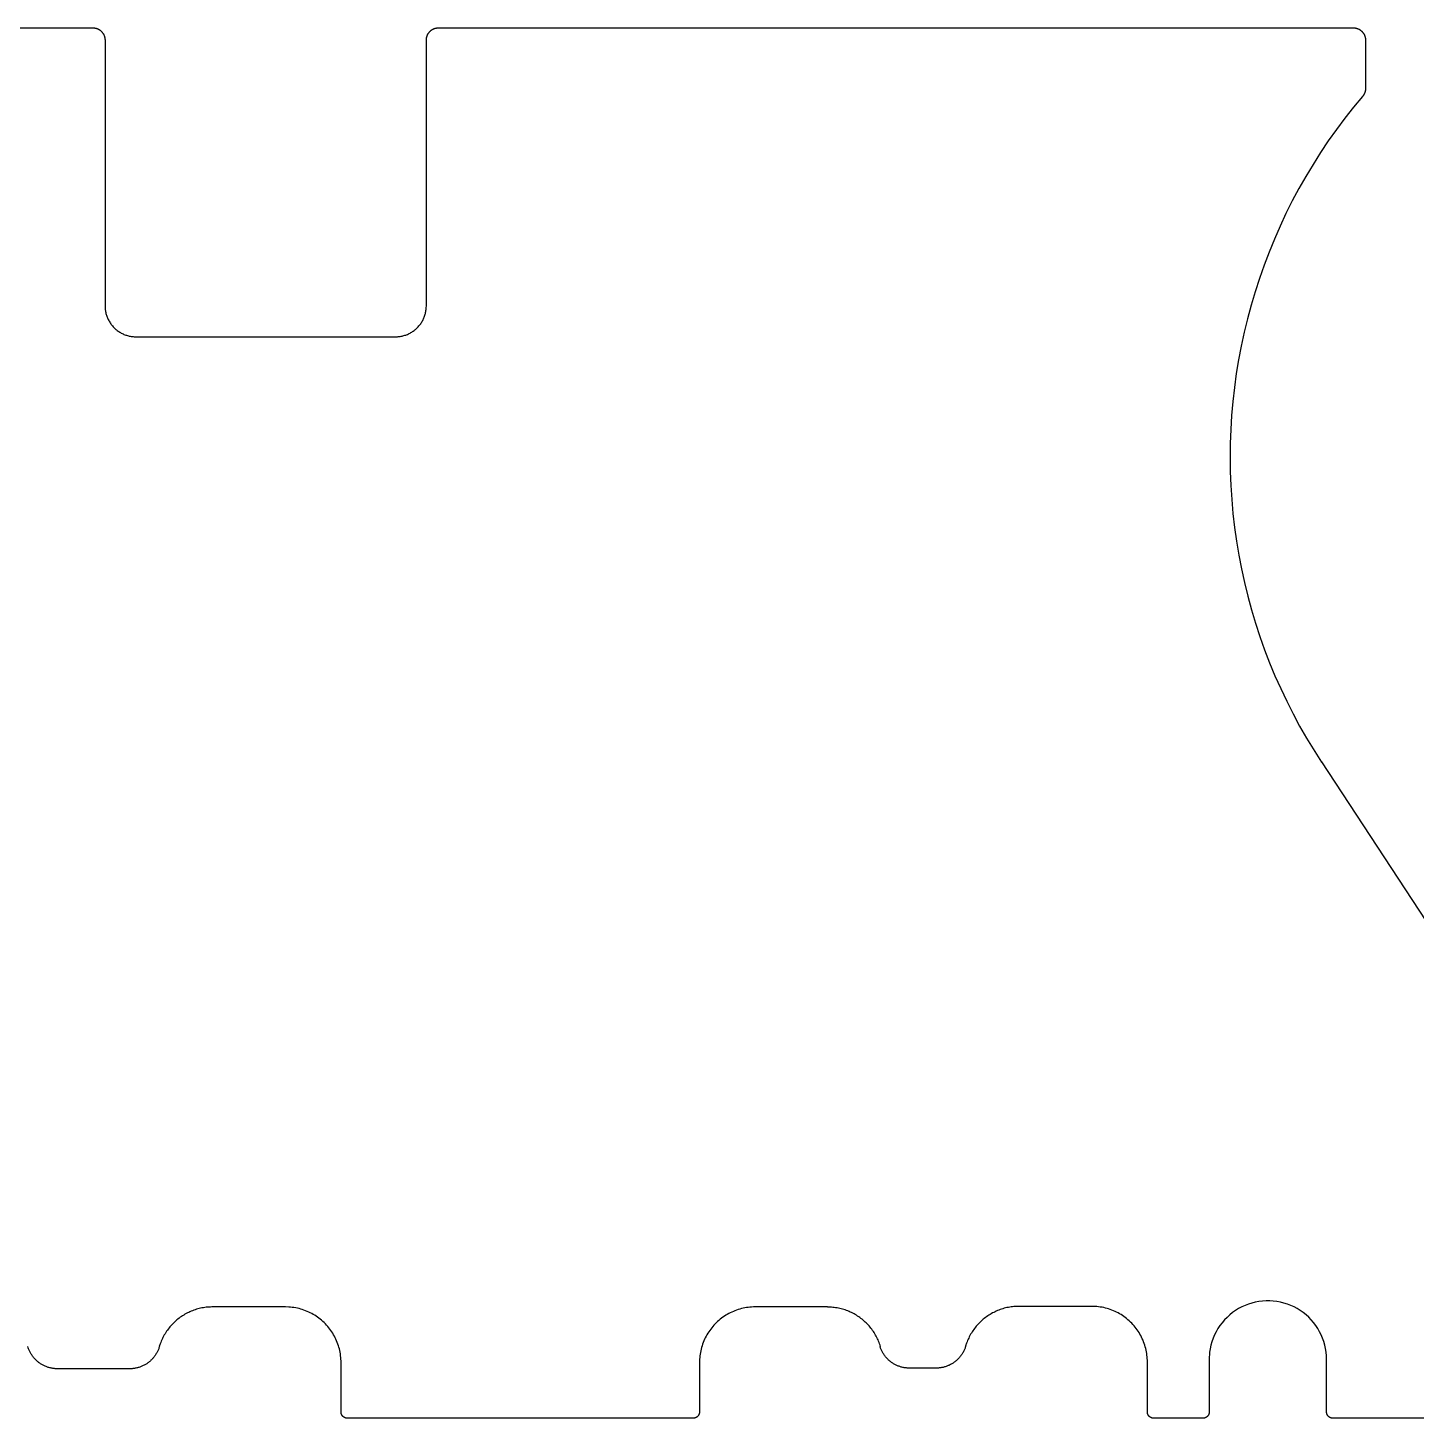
# Model space of a CAD drawing. Extents: x 15 to 3256, y 15 to 486.
# Drawn here: x 2560.6 to 2785.3, y 19.3 to 244.3 of the extents above; entities that cross this region are included whole.
import ezdxf

# ---------------------------------------------------------------- set-up
doc = ezdxf.new("R2010")
doc.units = 0

msp = doc.modelspace()

# ---------------------------------------------------------------- linework, layer by layer
at = {"layer": 'Layer 0', "color": 1}
for p, q in [((2504.100098, 244.300003), (2571.100098, 244.300003)), ((2627.100098, 244.300003), (2775.100098, 244.300003)), ((2573.100098, 242.300003), (2573.100098, 199.300003)), ((2625.100098, 199.300003), (2625.100098, 242.300003)), ((2777.100098, 242.300003), (2777.100098, 234.5)), ((2578.100098, 194.300003), (2620.100098, 194.300003)), ((2770, 125.5), (2793.5, 89.599998)), ((2602.300049, 37.299999), (2590.600098, 37.299999)), ((2690, 37.299999), (2678.300049, 37.299999)), ((2732.800049, 37.400002), (2721.100098, 37.400002)), ((2577.100098, 27.300001), (2565.400146, 27.300001)), ((2611.300049, 20.300001), (2611.300049, 28.300001)), ((2669.300049, 28.300001), (2669.300049, 20.300001)), ((2707.600098, 27.4), (2703.300049, 27.4)), ((2741.800049, 20.300001), (2741.800049, 28.4)), ((2751.800049, 28.800001), (2751.800049, 20.300001)), ((2770.800049, 20.300001), (2770.800049, 28.800001)), ((2668.300049, 19.300001), (2612.300049, 19.300001)), ((2750.800049, 19.300001), (2742.800049, 19.300001)), ((2858.300049, 19.300001), (2771.800049, 19.300001))]:
    msp.add_line(p, q, dxfattribs=at)
for points in [[(2571.100098, 244.300003), (2571.161621, 244.299057), (2571.223145, 244.296219), (2571.284424, 244.291489), (2571.345703, 244.284866), (2571.406738, 244.276367), (2571.467285, 244.265991), (2571.527588, 244.253754), (2571.587646, 244.23967), (2571.646973, 244.223755), (2571.706055, 244.206009), (2571.764404, 244.186462), (2571.822021, 244.165115), (2571.87915, 244.142014), (2571.935547, 244.117157), (2571.990967, 244.090591), (2572.045654, 244.062317), (2572.099609, 244.032394), (2572.152344, 244.000809), (2572.204102, 243.967621), (2572.254883, 243.932846), (2572.304688, 243.89653), (2572.353271, 243.858704), (2572.400635, 243.819397), (2572.446777, 243.778656), (2572.491699, 243.736511), (2572.535156, 243.693008), (2572.577393, 243.648178), (2572.618164, 243.602066), (2572.657471, 243.554733), (2572.695313, 243.50621), (2572.731689, 243.456543), (2572.766602, 243.405777), (2572.799805, 243.353973), (2572.831543, 243.301163), (2572.861572, 243.247406), (2572.889893, 243.192749), (2572.916504, 243.137238), (2572.941406, 243.080948), (2572.9646, 243.023911), (2572.98584, 242.966187), (2573.005615, 242.907837), (2573.023193, 242.848907), (2573.039307, 242.789459), (2573.053467, 242.729553), (2573.065674, 242.669235), (2573.076172, 242.608566), (2573.084717, 242.547607), (2573.091309, 242.48642), (2573.096191, 242.425049), (2573.100098, 242.302002)], [(2625.100098, 242.300003), (2625.101074, 242.361588), (2625.104004, 242.423126), (2625.108643, 242.484543), (2625.115234, 242.545776), (2625.123779, 242.606781), (2625.134033, 242.667496), (2625.146484, 242.727875), (2625.1604, 242.787827), (2625.176514, 242.847321), (2625.194092, 242.906311), (2625.213867, 242.964706), (2625.235107, 243.022491), (2625.258301, 243.079575), (2625.283203, 243.135925), (2625.309814, 243.191483), (2625.338135, 243.246185), (2625.368164, 243.300003), (2625.399658, 243.352859), (2625.432861, 243.404724), (2625.467773, 243.455551), (2625.50415, 243.505264), (2625.541992, 243.553848), (2625.581299, 243.601242), (2625.62207, 243.647385), (2625.664307, 243.692276), (2625.707764, 243.735825), (2625.752686, 243.778015), (2625.798828, 243.818817), (2625.846191, 243.85817), (2625.894775, 243.896042), (2625.94458, 243.932388), (2625.995361, 243.967209), (2626.047119, 244.000443), (2626.100098, 244.032059), (2626.153809, 244.062027), (2626.208496, 244.090332), (2626.26416, 244.116928), (2626.320557, 244.141815), (2626.377686, 244.164948), (2626.435303, 244.18631), (2626.493896, 244.205887), (2626.552734, 244.223648), (2626.612305, 244.239594), (2626.672119, 244.253693), (2626.732666, 244.265945), (2626.793213, 244.276337), (2626.854248, 244.284836), (2626.915527, 244.291473), (2626.977051, 244.296204), (2627.100098, 244.300003)], [(2775.100098, 244.300003), (2775.161621, 244.299057), (2775.223145, 244.296219), (2775.284424, 244.291489), (2775.345703, 244.284866), (2775.406738, 244.276367), (2775.467285, 244.265991), (2775.527588, 244.253754), (2775.587646, 244.23967), (2775.646973, 244.223755), (2775.706055, 244.206009), (2775.764404, 244.186462), (2775.822021, 244.165115), (2775.87915, 244.142014), (2775.935547, 244.117157), (2775.990967, 244.090591), (2776.045654, 244.062317), (2776.099609, 244.032394), (2776.152344, 244.000809), (2776.204102, 243.967621), (2776.254883, 243.932846), (2776.304688, 243.89653), (2776.353271, 243.858704), (2776.400635, 243.819397), (2776.446777, 243.778656), (2776.491699, 243.736511), (2776.535156, 243.693008), (2776.577393, 243.648178), (2776.618164, 243.602066), (2776.657471, 243.554733), (2776.695313, 243.50621), (2776.731689, 243.456543), (2776.766602, 243.405777), (2776.799805, 243.353973), (2776.831543, 243.301163), (2776.861572, 243.247406), (2776.889893, 243.192749), (2776.916504, 243.137238), (2776.941406, 243.080948), (2776.9646, 243.023911), (2776.98584, 242.966187), (2777.005615, 242.907837), (2777.023193, 242.848907), (2777.039307, 242.789459), (2777.053467, 242.729553), (2777.065674, 242.669235), (2777.076172, 242.608566), (2777.084717, 242.547607), (2777.091309, 242.48642), (2777.096191, 242.425049), (2777.100098, 242.302002)], [(2777.100098, 234.501999), (2777.099854, 234.473953), (2777.099365, 234.445923), (2777.098389, 234.417892), (2777.097168, 234.389893), (2777.095215, 234.361908), (2777.093262, 234.333939), (2777.090576, 234.306015), (2777.087646, 234.278122), (2777.084473, 234.250275), (2777.080811, 234.222488), (2777.07666, 234.194733), (2777.072266, 234.167053), (2777.067383, 234.139435), (2777.062012, 234.111893), (2777.056396, 234.084427), (2777.050537, 234.057037), (2777.043945, 234.029739), (2777.037354, 234.002533), (2777.030029, 233.975418), (2777.022461, 233.94841), (2777.014648, 233.921509), (2777.006348, 233.89473), (2776.997559, 233.868057), (2776.988525, 233.841522), (2776.979248, 233.815109), (2776.969482, 233.788834), (2776.959229, 233.762695), (2776.94873, 233.736694), (2776.937744, 233.710861), (2776.926514, 233.685165), (2776.915039, 233.659637), (2776.903076, 233.634277), (2776.890625, 233.609085), (2776.87793, 233.584061), (2776.86499, 233.559235), (2776.851563, 233.534576), (2776.837891, 233.510117), (2776.823975, 233.485855), (2776.80957, 233.461777), (2776.794678, 233.437912), (2776.779785, 233.414261), (2776.764404, 233.390823), (2776.748535, 233.367599), (2776.732666, 233.344589), (2776.716309, 233.321823), (2776.699463, 233.299271), (2776.682617, 233.276962), (2776.665283, 233.254898), (2776.647705, 233.233078), (2776.611572, 233.190186)], [(2776.600098, 233.199997), (2775.152344, 231.452347), (2773.749268, 229.668777), (2772.391357, 227.850388), (2771.079834, 225.998367), (2769.81543, 224.113876), (2768.598877, 222.198105), (2767.431152, 220.252274), (2766.312744, 218.277634), (2765.244385, 216.275436), (2764.226807, 214.246933), (2763.260742, 212.193436), (2762.346924, 210.116241), (2761.485596, 208.016678), (2760.67749, 205.896057), (2759.923096, 203.755753), (2759.222656, 201.597092), (2758.577148, 199.421478), (2757.986572, 197.230286), (2757.451416, 195.024902), (2756.972168, 192.806732), (2756.548828, 190.577179), (2756.181641, 188.337677), (2755.871338, 186.08963), (2755.617676, 183.834457), (2755.420898, 181.573624), (2755.28125, 179.308548), (2755.19873, 177.040665), (2755.17334, 174.771423), (2755.205078, 172.502274), (2755.294189, 170.234634), (2755.44043, 167.969955), (2755.643555, 165.709702), (2755.903564, 163.455261), (2756.220459, 161.208115), (2756.593994, 158.969666), (2757.023682, 156.741333), (2757.509277, 154.524536), (2758.050781, 152.320694), (2758.647461, 150.131195), (2759.299316, 147.957428), (2760.005859, 145.800797), (2760.766357, 143.662643), (2761.580566, 141.544342), (2762.447754, 139.447235), (2763.367676, 137.372665), (2764.3396, 135.32193), (2765.363037, 133.296356), (2766.437012, 131.297211), (2767.561035, 129.325775), (2769.956299, 125.471184)], [(2573.100098, 199.300003), (2573.102539, 199.146027), (2573.109619, 198.992203), (2573.121338, 198.838669), (2573.137939, 198.685562), (2573.15918, 198.533051), (2573.185303, 198.381256), (2573.21582, 198.230347), (2573.251221, 198.080429), (2573.291016, 197.931686), (2573.335449, 197.784241), (2573.384277, 197.638229), (2573.437744, 197.493805), (2573.495605, 197.351074), (2573.557861, 197.210205), (2573.624268, 197.07132), (2573.695068, 196.93454), (2573.77002, 196.800003), (2573.849121, 196.667847), (2573.932129, 196.538177), (2574.019043, 196.411133), (2574.110107, 196.286835), (2574.20459, 196.16539), (2574.302979, 196.046921), (2574.405029, 195.931534), (2574.510498, 195.819336), (2574.619385, 195.710449), (2574.731689, 195.604965), (2574.846924, 195.502975), (2574.965576, 195.404602), (2575.086914, 195.309921), (2575.211182, 195.219025), (2575.338379, 195.131989), (2575.468018, 195.04892), (2575.600098, 194.969879), (2575.734619, 194.894943), (2575.871338, 194.824188), (2576.010254, 194.757675), (2576.151123, 194.69548), (2576.293945, 194.63765), (2576.438232, 194.584229), (2576.584229, 194.535294), (2576.731689, 194.490875), (2576.880615, 194.451019), (2577.030518, 194.415771), (2577.181396, 194.385147), (2577.333008, 194.359177), (2577.485596, 194.337906), (2577.638672, 194.321335), (2577.792236, 194.309494), (2578.100098, 194.300003)], [(2620.100098, 194.300003), (2620.25415, 194.302383), (2620.408203, 194.309494), (2620.561768, 194.321365), (2620.714844, 194.337952), (2620.867432, 194.359253), (2621.019531, 194.385239), (2621.17041, 194.415909), (2621.320313, 194.451202), (2621.469238, 194.491119), (2621.616699, 194.535583), (2621.762939, 194.584595), (2621.907471, 194.638062), (2622.050293, 194.695969), (2622.191162, 194.758255), (2622.330078, 194.824844), (2622.467041, 194.895691), (2622.601563, 194.970703), (2622.733643, 195.04985), (2622.863525, 195.133026), (2622.990479, 195.220154), (2623.11499, 195.311157), (2623.236328, 195.40596), (2623.35498, 195.50444), (2623.470215, 195.606537), (2623.58252, 195.712143), (2623.691406, 195.821167), (2623.796875, 195.933487), (2623.898926, 196.048996), (2623.997314, 196.167603), (2624.092041, 196.289185), (2624.182861, 196.41362), (2624.269775, 196.540787), (2624.352783, 196.670593), (2624.431885, 196.802887), (2624.506836, 196.937561), (2624.577393, 197.074478), (2624.644043, 197.213501), (2624.706055, 197.354507), (2624.763916, 197.49736), (2624.817139, 197.641922), (2624.865967, 197.788071), (2624.9104, 197.935654), (2624.950195, 198.084518), (2624.985352, 198.234558), (2625.015869, 198.38559), (2625.041504, 198.537506), (2625.062744, 198.69014), (2625.079102, 198.843353), (2625.09082, 198.996994), (2625.100098, 199.305008)], [(2770.800049, 28.8095), (2770.781494, 29.394125), (2770.726807, 29.976496), (2770.636719, 30.554409), (2770.510986, 31.125669), (2770.350342, 31.688114), (2770.155518, 32.239609), (2769.927002, 32.778069), (2769.665771, 33.301441), (2769.373047, 33.807755), (2769.049561, 34.295082), (2768.696533, 34.761578), (2768.315674, 35.205475), (2767.908203, 35.625088), (2767.475586, 36.018829), (2767.019775, 36.385201), (2766.541992, 36.72282), (2766.044678, 37.030403), (2765.529053, 37.306789), (2764.997559, 37.550922), (2764.451904, 37.761883), (2763.894531, 37.938869), (2763.327148, 38.081211), (2762.752197, 38.18837), (2762.171631, 38.259937), (2761.587646, 38.295639), (2761.00293, 38.295349), (2760.418945, 38.25906), (2759.838623, 38.186913), (2759.263672, 38.079178), (2758.696533, 37.936268), (2758.13916, 37.758724), (2757.59375, 37.547218), (2757.0625, 37.302551), (2756.547363, 37.025654), (2756.050049, 36.717571), (2755.572754, 36.379475), (2755.117188, 36.012646), (2754.685059, 35.618473), (2754.278076, 35.198452), (2753.897461, 34.754177), (2753.545166, 34.287327), (2753.222168, 33.799679), (2752.929688, 33.293072), (2752.669189, 32.769436), (2752.441162, 32.230751), (2752.246826, 31.679062), (2752.086914, 31.116457), (2751.96167, 30.545073), (2751.87207, 29.96707), (2751.800049, 28.799999)], [(2590.600098, 37.299999), (2590.372803, 37.299656), (2590.145508, 37.293571), (2589.918457, 37.281746), (2589.69165, 37.264191), (2589.465576, 37.240913), (2589.23999, 37.211933), (2589.015381, 37.177265), (2588.791504, 37.136932), (2588.568848, 37.090958), (2588.347412, 37.039379), (2588.127441, 36.98222), (2587.908936, 36.919521), (2587.691895, 36.851326), (2587.476807, 36.777668), (2587.263672, 36.698605), (2587.05249, 36.614182), (2586.84375, 36.524452), (2586.637207, 36.429478), (2586.433105, 36.329311), (2586.231445, 36.224026), (2586.032715, 36.113678), (2585.83667, 35.998348), (2585.643799, 35.878109), (2585.453857, 35.753029), (2585.267334, 35.623196), (2585.083984, 35.488689), (2584.904053, 35.349594), (2584.727783, 35.206001), (2584.555176, 35.058002), (2584.386475, 34.905689), (2584.22168, 34.749165), (2584.060547, 34.588524), (2583.903809, 34.423866), (2583.751221, 34.255306), (2583.603027, 34.082943), (2583.459229, 33.906891), (2583.319824, 33.727261), (2583.185059, 33.544167), (2583.054932, 33.357727), (2582.929443, 33.16806), (2582.808838, 32.975285), (2582.693359, 32.77953), (2582.582764, 32.580914), (2582.477051, 32.379566), (2582.376465, 32.175617), (2582.28125, 31.969194), (2582.191162, 31.760429), (2582.106445, 31.549458), (2582.0271, 31.336411), (2581.884521, 30.904655)], [(2611.300049, 28.309), (2611.29541, 28.585976), (2611.282471, 28.862679), (2611.260986, 29.138849), (2611.230713, 29.414225), (2611.192383, 29.688545), (2611.145264, 29.96155), (2611.090088, 30.232981), (2611.026367, 30.502581), (2610.954346, 30.770094), (2610.874268, 31.035267), (2610.786133, 31.29785), (2610.689697, 31.55759), (2610.585693, 31.814247), (2610.473389, 32.067574), (2610.35376, 32.317329), (2610.226318, 32.563282), (2610.091309, 32.805195), (2609.948975, 33.042839), (2609.799316, 33.27599), (2609.642578, 33.504429), (2609.479004, 33.727936), (2609.308594, 33.946301), (2609.131592, 34.159313), (2608.947998, 34.366779), (2608.758057, 34.568497), (2608.562012, 34.764275), (2608.360107, 34.95393), (2608.152588, 35.137283), (2607.939453, 35.314156), (2607.720703, 35.484386), (2607.49707, 35.647808), (2607.268555, 35.804272), (2607.035156, 35.953625), (2606.797363, 36.095726), (2606.55542, 36.230442), (2606.309326, 36.357647), (2606.059326, 36.477219), (2605.805908, 36.589043), (2605.549316, 36.693012), (2605.289307, 36.789032), (2605.026855, 36.87701), (2604.761475, 36.956863), (2604.493896, 37.028515), (2604.224121, 37.091896), (2603.952637, 37.14695), (2603.679688, 37.193623), (2603.405273, 37.231869), (2603.129883, 37.261654), (2602.85376, 37.282951), (2602.300049, 37.299999)], [(2678.300049, 37.299999), (2678.022949, 37.295731), (2677.746094, 37.282928), (2677.469727, 37.261604), (2677.194092, 37.231781), (2676.919434, 37.193485), (2676.64624, 37.146755), (2676.374756, 37.091633), (2676.104736, 37.028172), (2675.837158, 36.956429), (2675.571777, 36.876476), (2675.308838, 36.788387), (2675.048828, 36.692245), (2674.791992, 36.588146), (2674.53833, 36.476185), (2674.28833, 36.356464), (2674.042236, 36.229107), (2673.800049, 36.094223), (2673.562256, 35.95195), (2673.328857, 35.802418), (2673.100098, 35.645767), (2672.876221, 35.482151), (2672.657715, 35.311722), (2672.44458, 35.134644), (2672.236816, 34.951077), (2672.034912, 34.761204), (2671.838867, 34.565205), (2671.648926, 34.363258), (2671.465332, 34.155563), (2671.28833, 33.942314), (2671.11792, 33.723713), (2670.954346, 33.499966), (2670.797607, 33.271286), (2670.648193, 33.037891), (2670.505859, 32.800003), (2670.37085, 32.557846), (2670.243652, 32.311649), (2670.123779, 32.061649), (2670.011963, 31.808079), (2669.907715, 31.551182), (2669.811768, 31.291201), (2669.723633, 31.028381), (2669.643555, 30.762974), (2669.571777, 30.495232), (2669.508301, 30.225407), (2669.453369, 29.953756), (2669.406494, 29.680534), (2669.368164, 29.406006), (2669.338379, 29.130426), (2669.317139, 28.854061), (2669.300049, 28.299999)], [(2698.599854, 30.900042), (2698.532227, 31.114574), (2698.458984, 31.327343), (2698.380615, 31.538214), (2698.296875, 31.747051), (2698.208008, 31.95373), (2698.11377, 32.158115), (2698.014648, 32.360081), (2697.9104, 32.559502), (2697.80127, 32.756248), (2697.687256, 32.950203), (2697.568359, 33.141243), (2697.444824, 33.329243), (2697.31665, 33.514091), (2697.183838, 33.695671), (2697.046387, 33.873863), (2696.904541, 34.048561), (2696.758545, 34.219654), (2696.608154, 34.387035), (2696.453613, 34.550602), (2696.295166, 34.710243), (2696.132568, 34.865868), (2695.966309, 35.017376), (2695.796143, 35.164669), (2695.622559, 35.307655), (2695.445313, 35.446251), (2695.264648, 35.580364), (2695.080566, 35.709908), (2694.893555, 35.834808), (2694.703369, 35.954983), (2694.510254, 36.070358), (2694.314209, 36.180859), (2694.115479, 36.286415), (2693.914063, 36.386967), (2693.710449, 36.482445), (2693.504395, 36.572792), (2693.296143, 36.657951), (2693.085938, 36.737865), (2692.873535, 36.812492), (2692.659424, 36.881779), (2692.443848, 36.945686), (2692.226563, 37.004169), (2692.007813, 37.057194), (2691.787842, 37.104725), (2691.566895, 37.146736), (2691.344971, 37.183201), (2691.12207, 37.214092), (2690.898438, 37.239391), (2690.674316, 37.259087), (2690.449707, 37.273167), (2690, 37.284431)], [(2721.100098, 37.399998), (2720.872803, 37.399654), (2720.645508, 37.39357), (2720.418457, 37.381744), (2720.19165, 37.364189), (2719.965576, 37.340912), (2719.73999, 37.311932), (2719.515381, 37.277264), (2719.291504, 37.236931), (2719.068848, 37.19096), (2718.847412, 37.139378), (2718.627441, 37.082218), (2718.408936, 37.019524), (2718.191895, 36.951324), (2717.976807, 36.87767), (2717.763672, 36.798603), (2717.55249, 36.71418), (2717.34375, 36.624451), (2717.137207, 36.529476), (2716.933105, 36.42931), (2716.731445, 36.324024), (2716.532715, 36.21368), (2716.33667, 36.098351), (2716.143799, 35.978107), (2715.953857, 35.853027), (2715.767334, 35.723194), (2715.583984, 35.588688), (2715.404053, 35.449593), (2715.227783, 35.306), (2715.055176, 35.158001), (2714.886475, 35.005692), (2714.72168, 34.849163), (2714.560547, 34.688522), (2714.403809, 34.523869), (2714.251221, 34.355305), (2714.103027, 34.182941), (2713.959229, 34.006889), (2713.819824, 33.827259), (2713.685059, 33.644165), (2713.554932, 33.457726), (2713.429443, 33.268059), (2713.308838, 33.075287), (2713.193359, 32.879528), (2713.082764, 32.680916), (2712.977051, 32.479568), (2712.876465, 32.275616), (2712.78125, 32.069195), (2712.691162, 31.86043), (2712.606445, 31.649458), (2712.5271, 31.436411), (2712.384521, 31.004654)], [(2741.800049, 28.409002), (2741.79541, 28.685978), (2741.782471, 28.962681), (2741.760986, 29.238852), (2741.730713, 29.514227), (2741.692383, 29.788548), (2741.645264, 30.061554), (2741.590088, 30.332985), (2741.526367, 30.602585), (2741.454346, 30.870098), (2741.374268, 31.135271), (2741.286133, 31.397852), (2741.189697, 31.657595), (2741.085693, 31.914249), (2740.973389, 32.167576), (2740.85376, 32.417332), (2740.726318, 32.663284), (2740.591309, 32.905197), (2740.448975, 33.142841), (2740.299316, 33.375992), (2740.142578, 33.604431), (2739.979004, 33.827938), (2739.808594, 34.046303), (2739.631592, 34.259319), (2739.447998, 34.466782), (2739.258057, 34.668499), (2739.062012, 34.864281), (2738.860107, 35.053936), (2738.652588, 35.237286), (2738.439453, 35.414162), (2738.220703, 35.584389), (2737.99707, 35.747814), (2737.768555, 35.904274), (2737.535156, 36.053627), (2737.297363, 36.195732), (2737.05542, 36.330448), (2736.809326, 36.457653), (2736.559326, 36.577221), (2736.305908, 36.689045), (2736.049316, 36.793018), (2735.789307, 36.889038), (2735.526855, 36.977016), (2735.261475, 37.05687), (2734.993896, 37.128517), (2734.724121, 37.191902), (2734.452637, 37.246956), (2734.179688, 37.293629), (2733.905273, 37.331875), (2733.629883, 37.36166), (2733.35376, 37.382954), (2732.800049, 37.400002)], [(2565.400146, 27.300001), (2565.273926, 27.301592), (2565.147949, 27.306368), (2565.021973, 27.314322), (2564.89624, 27.325451), (2564.770996, 27.339748), (2564.645996, 27.357204), (2564.521484, 27.37781), (2564.397461, 27.401546), (2564.27417, 27.428404), (2564.151611, 27.458364), (2564.030029, 27.491405), (2563.908936, 27.527512), (2563.789063, 27.566654), (2563.670166, 27.608812), (2563.552246, 27.653957), (2563.435791, 27.702063), (2563.320313, 27.753094), (2563.206299, 27.80702), (2563.093506, 27.86381), (2562.982422, 27.923422), (2562.872803, 27.985823), (2562.764648, 28.05097), (2562.658203, 28.118822), (2562.553711, 28.189339), (2562.450928, 28.262472), (2562.349854, 28.338177), (2562.250977, 28.416403), (2562.153809, 28.497105), (2562.059082, 28.580225), (2561.966309, 28.665716), (2561.875488, 28.753521), (2561.787109, 28.843584), (2561.701172, 28.93585), (2561.617432, 29.030256), (2561.536133, 29.126745), (2561.457275, 29.225254), (2561.381104, 29.325722), (2561.307129, 29.428083), (2561.236084, 29.532272), (2561.16748, 29.638226), (2561.101807, 29.745874), (2561.038574, 29.855148), (2560.978271, 29.965979), (2560.920898, 30.078297), (2560.866211, 30.192028), (2560.814453, 30.307102), (2560.765625, 30.423447), (2560.719727, 30.540985), (2560.677002, 30.659643), (2560.600098, 30.900013)], [(2581.900146, 30.900013), (2581.863281, 30.779341), (2581.823242, 30.659639), (2581.780518, 30.540979), (2581.734619, 30.423443), (2581.685791, 30.307098), (2581.634033, 30.192024), (2581.579346, 30.078293), (2581.521973, 29.965975), (2581.46167, 29.855145), (2581.398438, 29.745871), (2581.332764, 29.638222), (2581.26416, 29.53227), (2581.193115, 29.42808), (2581.119141, 29.325718), (2581.042969, 29.22525), (2580.964111, 29.126741), (2580.882813, 29.030252), (2580.799072, 28.935846), (2580.713135, 28.843582), (2580.624756, 28.753519), (2580.533936, 28.665714), (2580.441162, 28.580223), (2580.346436, 28.497101), (2580.249268, 28.416401), (2580.150391, 28.338173), (2580.049316, 28.26247), (2579.946533, 28.189337), (2579.842041, 28.11882), (2579.735596, 28.050968), (2579.627441, 27.985821), (2579.517822, 27.92342), (2579.406738, 27.863808), (2579.293945, 27.807018), (2579.179932, 27.753092), (2579.064453, 27.702061), (2578.947754, 27.653955), (2578.830078, 27.60881), (2578.711182, 27.566654), (2578.591064, 27.52751), (2578.470215, 27.491405), (2578.348633, 27.458363), (2578.22583, 27.428404), (2578.102783, 27.401546), (2577.97876, 27.377808), (2577.854248, 27.357204), (2577.729248, 27.339748), (2577.604004, 27.325451), (2577.478271, 27.314322), (2577.352295, 27.306366), (2577.100098, 27.300001)], [(2703.300049, 27.400002), (2703.17627, 27.401531), (2703.052734, 27.40612), (2702.929199, 27.413769), (2702.805908, 27.424467), (2702.683105, 27.438213), (2702.560547, 27.454996), (2702.438477, 27.474806), (2702.316895, 27.497631), (2702.195801, 27.523457), (2702.075439, 27.552267), (2701.956055, 27.584045), (2701.837158, 27.618773), (2701.719482, 27.656425), (2701.602539, 27.696983), (2701.486572, 27.740419), (2701.37207, 27.786709), (2701.258301, 27.835821), (2701.14624, 27.887728), (2701.035156, 27.942396), (2700.925537, 27.999794), (2700.817383, 28.059885), (2700.710693, 28.122633), (2700.605713, 28.188), (2700.502441, 28.255945), (2700.400635, 28.326426), (2700.300781, 28.399403), (2700.202881, 28.474827), (2700.106689, 28.552652), (2700.012451, 28.632835), (2699.920166, 28.715324), (2699.830078, 28.800068), (2699.742188, 28.887014), (2699.65625, 28.976112), (2699.572754, 29.067307), (2699.491455, 29.160542), (2699.412354, 29.255758), (2699.335693, 29.352901), (2699.261719, 29.451908), (2699.189941, 29.552719), (2699.12085, 29.655275), (2699.054199, 29.75951), (2698.98999, 29.865362), (2698.928711, 29.972765), (2698.870117, 30.081654), (2698.813965, 30.191961), (2698.760742, 30.303621), (2698.710205, 30.416565), (2698.662598, 30.530722), (2698.617676, 30.646023), (2698.536865, 30.879768)], [(2712.400146, 31.000013), (2712.363281, 30.879341), (2712.323242, 30.759638), (2712.280518, 30.64098), (2712.234619, 30.523441), (2712.185791, 30.407099), (2712.134033, 30.292025), (2712.079346, 30.178293), (2712.021973, 30.065975), (2711.96167, 29.955145), (2711.898438, 29.845871), (2711.832764, 29.738222), (2711.76416, 29.632269), (2711.693115, 29.52808), (2711.619141, 29.425718), (2711.542969, 29.325251), (2711.464111, 29.226742), (2711.382813, 29.130253), (2711.299072, 29.035847), (2711.213135, 28.943583), (2711.124756, 28.853518), (2711.033936, 28.765713), (2710.941162, 28.680223), (2710.846436, 28.597101), (2710.749268, 28.516401), (2710.650391, 28.438173), (2710.549316, 28.362469), (2710.446533, 28.289335), (2710.342041, 28.218821), (2710.235596, 28.150967), (2710.127441, 28.085819), (2710.017822, 28.02342), (2709.906738, 27.963806), (2709.793945, 27.907019), (2709.679932, 27.853092), (2709.564453, 27.802059), (2709.447754, 27.753956), (2709.330078, 27.708811), (2709.211182, 27.666653), (2709.091064, 27.62751), (2708.970215, 27.591406), (2708.848633, 27.558363), (2708.72583, 27.528402), (2708.602783, 27.501547), (2708.47876, 27.477808), (2708.354248, 27.457205), (2708.229248, 27.439749), (2708.104004, 27.425451), (2707.978271, 27.414322), (2707.852295, 27.406366), (2707.600098, 27.400002)], [(2612.300049, 19.300001), (2612.269287, 19.300476), (2612.238525, 19.301897), (2612.207764, 19.304268), (2612.177246, 19.307581), (2612.146729, 19.311836), (2612.116211, 19.317028), (2612.086182, 19.323153), (2612.056152, 19.330204), (2612.026367, 19.338175), (2611.996826, 19.347059), (2611.967773, 19.356848), (2611.938721, 19.367529), (2611.910156, 19.379095), (2611.88208, 19.391537), (2611.854248, 19.404839), (2611.826904, 19.418989), (2611.800049, 19.433975), (2611.773682, 19.449783), (2611.747803, 19.466398), (2611.722168, 19.483805), (2611.69751, 19.501984), (2611.673096, 19.52092), (2611.649414, 19.540596), (2611.626465, 19.560993), (2611.604004, 19.582088), (2611.582031, 19.603867), (2611.561035, 19.626305), (2611.540527, 19.649384), (2611.520996, 19.673077), (2611.501953, 19.697367), (2611.483887, 19.722227), (2611.466553, 19.747635), (2611.449951, 19.773569), (2611.434082, 19.800001), (2611.418945, 19.826906), (2611.404785, 19.854261), (2611.391602, 19.88204), (2611.37915, 19.910215), (2611.367676, 19.938759), (2611.356934, 19.967646), (2611.347168, 19.996847), (2611.338135, 20.026337), (2611.330322, 20.056086), (2611.323242, 20.086067), (2611.317139, 20.116251), (2611.311768, 20.146608), (2611.307617, 20.177111), (2611.304199, 20.207731), (2611.302002, 20.23844), (2611.300049, 20.300001)], [(2669.300049, 20.301001), (2669.299561, 20.270185), (2669.298096, 20.239399), (2669.295898, 20.20867), (2669.29248, 20.178026), (2669.28833, 20.147501), (2669.283203, 20.117119), (2669.2771, 20.08691), (2669.27002, 20.056904), (2669.262207, 20.02713), (2669.253174, 19.997614), (2669.243408, 19.968386), (2669.23291, 19.939472), (2669.221191, 19.910902), (2669.20874, 19.8827), (2669.195557, 19.854895), (2669.181396, 19.827513), (2669.166504, 19.800579), (2669.150635, 19.774118), (2669.134033, 19.748159), (2669.116699, 19.722723), (2669.098389, 19.697836), (2669.07959, 19.673521), (2669.059814, 19.649799), (2669.039307, 19.626696), (2669.018311, 19.604233), (2668.996582, 19.58243), (2668.974121, 19.56131), (2668.950928, 19.54089), (2668.927246, 19.521191), (2668.903076, 19.502232), (2668.878174, 19.48403), (2668.852783, 19.466604), (2668.82666, 19.44997), (2668.800293, 19.434143), (2668.773438, 19.419138), (2668.746094, 19.404968), (2668.718262, 19.391651), (2668.690186, 19.379194), (2668.661621, 19.367613), (2668.632568, 19.356918), (2668.603271, 19.347118), (2668.573975, 19.338224), (2668.544189, 19.330242), (2668.51416, 19.323183), (2668.483887, 19.317049), (2668.453613, 19.311852), (2668.423096, 19.30759), (2668.392334, 19.304272), (2668.361572, 19.301901), (2668.300049, 19.300001)], [(2742.800049, 19.300001), (2742.769287, 19.300476), (2742.738525, 19.301897), (2742.707764, 19.304268), (2742.677246, 19.307581), (2742.646729, 19.311836), (2742.616211, 19.317028), (2742.586182, 19.323153), (2742.556152, 19.330204), (2742.526367, 19.338175), (2742.496826, 19.347059), (2742.467773, 19.356848), (2742.438721, 19.367529), (2742.410156, 19.379095), (2742.38208, 19.391537), (2742.354248, 19.404839), (2742.326904, 19.418989), (2742.300049, 19.433975), (2742.273682, 19.449783), (2742.247803, 19.466398), (2742.222168, 19.483805), (2742.19751, 19.501984), (2742.173096, 19.52092), (2742.149414, 19.540596), (2742.126465, 19.560993), (2742.104004, 19.582088), (2742.082031, 19.603867), (2742.061035, 19.626305), (2742.040527, 19.649384), (2742.020996, 19.673077), (2742.001953, 19.697367), (2741.983887, 19.722227), (2741.966553, 19.747635), (2741.949951, 19.773569), (2741.934082, 19.800001), (2741.918945, 19.826906), (2741.904785, 19.854261), (2741.891602, 19.88204), (2741.87915, 19.910215), (2741.867676, 19.938759), (2741.856934, 19.967646), (2741.847168, 19.996847), (2741.838135, 20.026337), (2741.830322, 20.056086), (2741.823242, 20.086067), (2741.817139, 20.116251), (2741.811768, 20.146608), (2741.807617, 20.177111), (2741.804199, 20.207731), (2741.802002, 20.23844), (2741.800049, 20.300001)], [(2751.800049, 20.301001), (2751.799561, 20.270185), (2751.798096, 20.239399), (2751.795898, 20.20867), (2751.79248, 20.178026), (2751.78833, 20.147501), (2751.783203, 20.117119), (2751.7771, 20.08691), (2751.77002, 20.056904), (2751.762207, 20.02713), (2751.753174, 19.997614), (2751.743408, 19.968386), (2751.73291, 19.939472), (2751.721191, 19.910902), (2751.70874, 19.8827), (2751.695557, 19.854895), (2751.681396, 19.827513), (2751.666504, 19.800579), (2751.650635, 19.774118), (2751.634033, 19.748159), (2751.616699, 19.722723), (2751.598389, 19.697836), (2751.57959, 19.673521), (2751.559814, 19.649799), (2751.539307, 19.626696), (2751.518311, 19.604233), (2751.496582, 19.58243), (2751.474121, 19.56131), (2751.450928, 19.54089), (2751.427246, 19.521191), (2751.403076, 19.502232), (2751.378174, 19.48403), (2751.352783, 19.466604), (2751.32666, 19.44997), (2751.300293, 19.434143), (2751.273438, 19.419138), (2751.246094, 19.404968), (2751.218262, 19.391651), (2751.190186, 19.379194), (2751.161621, 19.367613), (2751.132568, 19.356918), (2751.103271, 19.347118), (2751.073975, 19.338224), (2751.044189, 19.330242), (2751.01416, 19.323183), (2750.983887, 19.317049), (2750.953613, 19.311852), (2750.923096, 19.30759), (2750.892334, 19.304272), (2750.861572, 19.301901), (2750.800049, 19.300001)], [(2771.800049, 19.300001), (2771.769287, 19.300476), (2771.738525, 19.301897), (2771.707764, 19.304268), (2771.677246, 19.307581), (2771.646729, 19.311836), (2771.616211, 19.317028), (2771.586182, 19.323153), (2771.556152, 19.330204), (2771.526367, 19.338175), (2771.496826, 19.347059), (2771.467773, 19.356848), (2771.438721, 19.367529), (2771.410156, 19.379095), (2771.38208, 19.391537), (2771.354248, 19.404839), (2771.326904, 19.418989), (2771.300049, 19.433975), (2771.273682, 19.449783), (2771.247803, 19.466398), (2771.222168, 19.483805), (2771.19751, 19.501984), (2771.173096, 19.52092), (2771.149414, 19.540596), (2771.126465, 19.560993), (2771.104004, 19.582088), (2771.082031, 19.603867), (2771.061035, 19.626305), (2771.040527, 19.649384), (2771.020996, 19.673077), (2771.001953, 19.697367), (2770.983887, 19.722227), (2770.966553, 19.747635), (2770.949951, 19.773569), (2770.934082, 19.800001), (2770.918945, 19.826906), (2770.904785, 19.854261), (2770.891602, 19.88204), (2770.87915, 19.910215), (2770.867676, 19.938759), (2770.856934, 19.967646), (2770.847168, 19.996847), (2770.838135, 20.026337), (2770.830322, 20.056086), (2770.823242, 20.086067), (2770.817139, 20.116251), (2770.811768, 20.146608), (2770.807617, 20.177111), (2770.804199, 20.207731), (2770.802002, 20.23844), (2770.800049, 20.300001)]]:
    msp.add_lwpolyline(points, dxfattribs=at)

doc.saveas('drawing.dxf')
